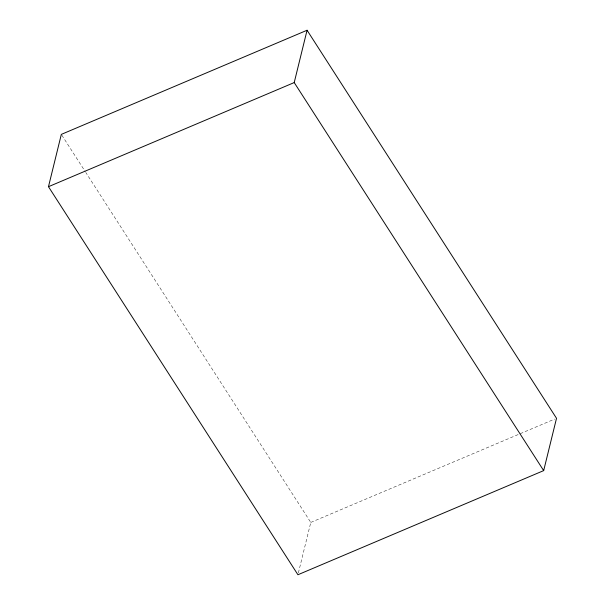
<?xml version="1.0" encoding="UTF-8"?>
<svg xmlns="http://www.w3.org/2000/svg" width="605" height="605" viewBox="0 0 605 605"><rect width="100%" height="100%" fill="white"/><g stroke="black" fill="none" stroke-linecap="round" stroke-linejoin="round"><path stroke-width="0.45" stroke-dasharray="3.02 2.27" d="M298.378 572.912L310.781 522.433L85.812 172.478M310.781 522.433L554.793 419.038M61.831 135.18L85.297 171.684"/><path stroke-width="0.91" d="M48.476 186.695L61.324 134.386L307.068 30.25L556.524 418.305L543.676 470.614L297.932 574.75L48.476 186.695L294.219 82.567L307.068 30.25M294.219 82.567L543.676 470.614"/></g></svg>
